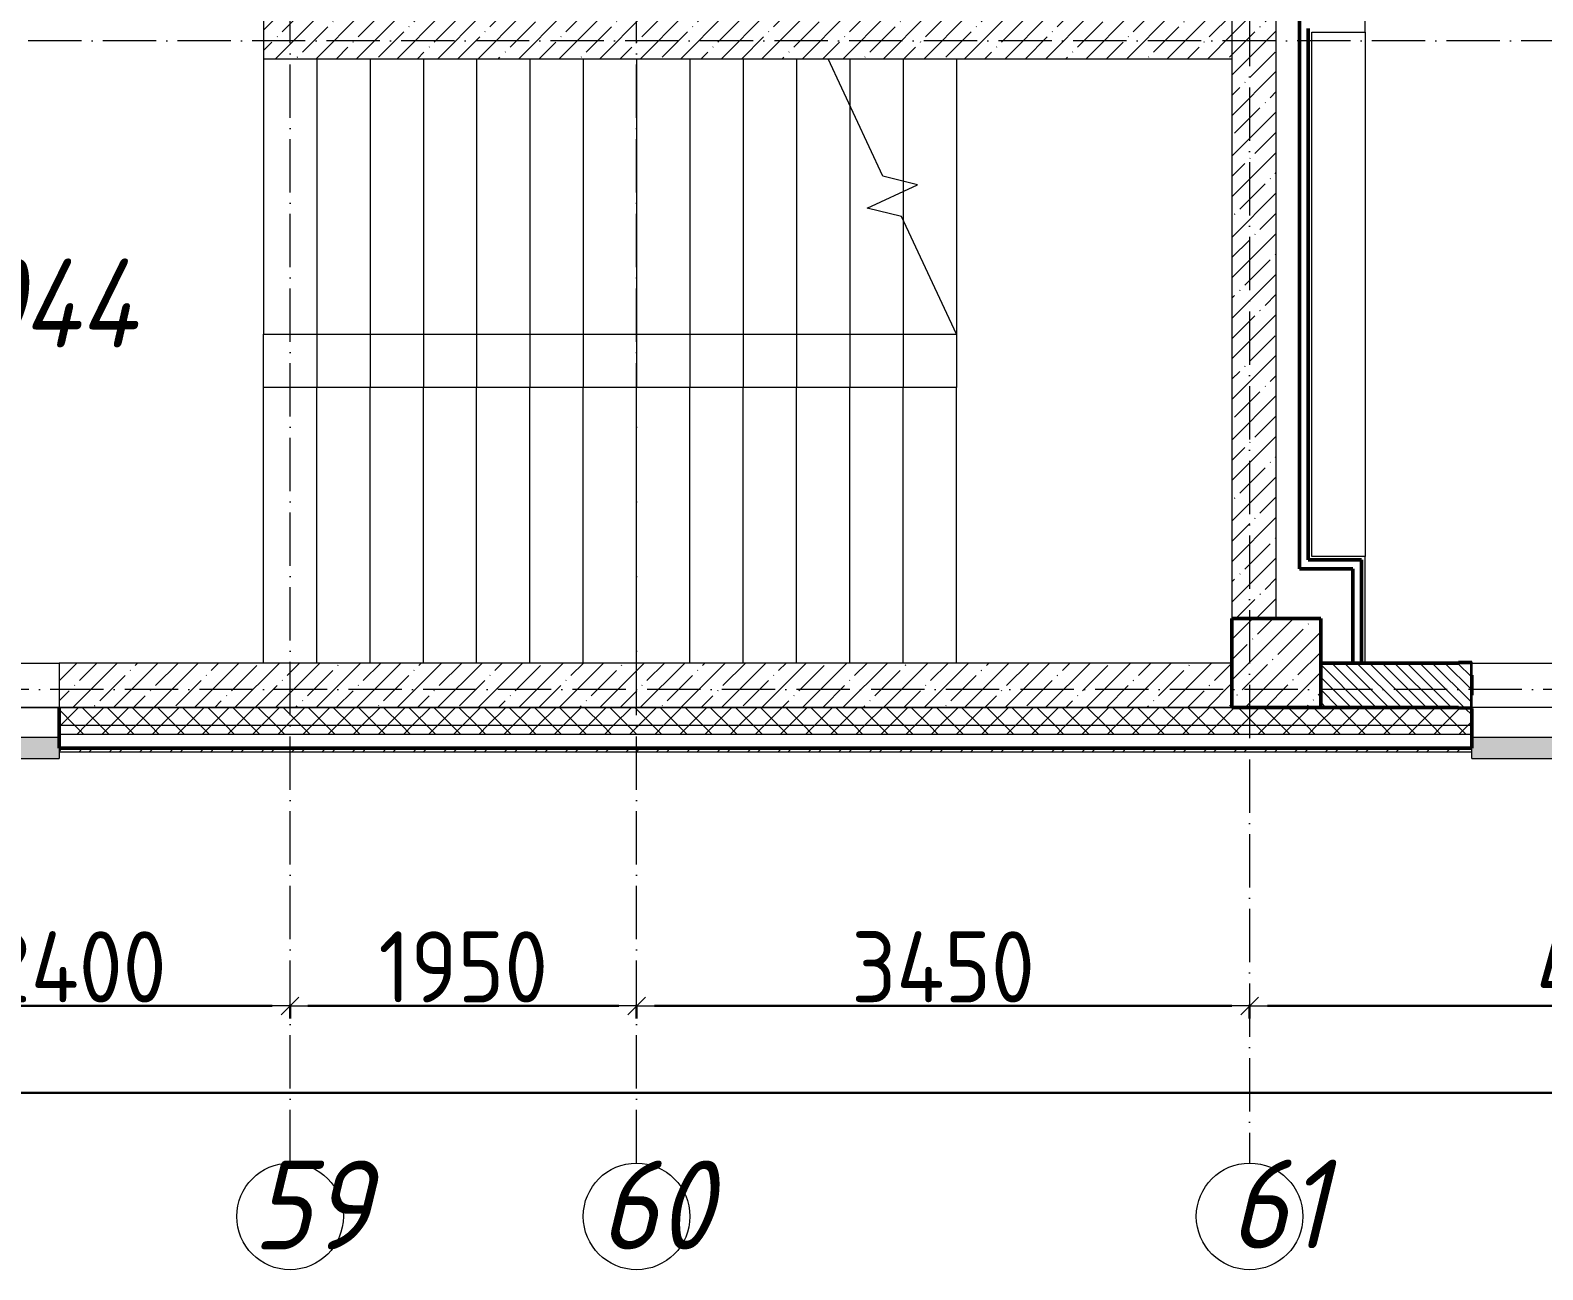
# Model space of a CAD drawing. Header units: millimetres. Extents: x -213536 to 1564669, y -45299 to 942238.
# Drawn here: x 626521 to 635032, y 566461 to 573435 of the extents above; entities that cross this region are included whole.
import ezdxf

# ---------------------------------------------------------------- set-up
doc = ezdxf.new("R2010")
doc.units = ezdxf.units.MM
doc.linetypes.add('50_200_ШТРИХ_1Т_ш5_п1_п1_', pattern=[700, 500, -100, 0, -100])
for name, color, linetype, lineweight in [('3.1) ЖБ окна 1.2 м', 102, 'Continuous', 30), ('A-____-____-DIMS', 7, 'Continuous', 9), ('A-FLOR-____-OTLN', 7, 'Continuous', 9), ('A-GENM-____-MCUT', 7, 'Continuous', 25), ('A-GENM-____-OTLN-1', 7, 'Continuous', 25), ('A-GLAZ-____-OTLN', 7, 'Continuous', 9), ('A-WALL-____-MCUT-1', 7, 'Continuous', 9), ('A-WALL-____-MCUT-2', 7, 'Continuous', 50), ('A-WALL-____-MCUT-3', 7, 'Continuous', 9), ('A-WALL-____-OTLN', 7, 'Continuous', 9), ('A-WALL-____-PATT-1', 7, 'Continuous', 9), ('A-WALL-FNSH-MCUT-1', 7, 'Continuous', 9), ('I-WALL-____-OTLN', 7, 'Continuous', 9), ('S-COLS-____-MCUT', 7, 'Continuous', 50), ('S-COLS-____-OTLN', 7, 'Continuous', 9), ('S-GRID-____-IDEN', 7, 'Continuous', 9), ('S-GRID-____-OTLN-1', 7, '50_200_ШТРИХ_1Т_ш5_п1_п1_', 9), ('S-STRS-____-MBND', 7, 'Continuous', 9), ('S-STRS-____-OTLN-1', 7, 'Continuous', 9), ('Марки помещений', 7, 'Continuous', 9)]:
    doc.layers.add(name, color=color, linetype=linetype, lineweight=lineweight)
doc.layers.add('A-GLAZ-____-OTLN-1', color=7, linetype='Continuous', lineweight=9, true_color=0xc0c0c0)
doc.styles.add('ISOCPEUR_I', font='isocpeui.ttf', dxfattribs={"width": 0.9, "height": 2.5})
doc.styles.add('ISOCPEUR_I_3', font='isocpeui.ttf', dxfattribs={"width": 0.85, "height": 2.2})
doc.styles.add('СПДС', font='isocpeur.ttf', dxfattribs={"width": 0.9})
doc.dimstyles.new('Размера А3', dxfattribs={"dimtxt": 200, "dimasz": 100, "dimexe": 70, "dimexo": 100, "dimgap": 20, "dimtad": 1, "dimdec": 0, "dimrnd": 10, "dimzin": 0, "dimdsep": 46, "dimtxsty": 'СПДС', "dimblk": 'ARROWHEAD_6', "dimcen": 1, "dimclrd": 256, "dimclre": 256, "dimclrt": 256, "dimazin": 0, "dimtfac": 1, "dimtdec": 0, "dimtmove": 2, "dimatfit": 3, "dimfxl": 1, "dimtolj": 1, "dimtzin": 0, "dimarcsym": 0})
pattern_1 = [(45, (544282.64, 571544.04), (-114.04925, 114.04925), []), (45, (544396.69, 571544.04), (-114.04925, 114.04925), [201.612, -40.322, 3.353, -36.97])]
pattern_2 = [(45, (544282.64, 571544.04), (-70.71068, 70.71068), []), (135, (544282.64, 571544.04), (-70.71068, -70.71068), [])]

# ---------------------------------------------------------------- blocks, each defined once
blk = doc.blocks.new('BSC_Колонна _Прямоугольная - 500х500-V136-АР1_План отверстий 2 этажа в осях 1-64_А-ГГ')
at = {"layer": 'S-COLS-____-OTLN'}
h = blk.add_hatch(dxfattribs=at)
h.set_pattern_fill('FP_166', color=256, style=0, pattern_type=2)
h.set_pattern_definition([(45, (-89250, 1668.96), (-114.04925, 114.04925), []), (45, (-89135.95, 1668.96), (-114.04925, 114.04925), [201.613, -40.323, 3.353, -36.97])])
h.paths.add_polyline_path([(-250, -250), (250, -250), (250, 250), (-250, 250)], flags=0)
at = {"layer": 'S-COLS-____-MCUT'}
for p, q in [((250, 250), (-250, 250)), ((-250, 250), (-250, -250)), ((250, -250), (250, 250)), ((-250, -250), (250, -250))]:
    blk.add_line(p, q, dxfattribs=at)
blk = doc.blocks.new('Фахверк_СКБ_Уголок - 250_2700-27497298-АР1_План отверстий 2 этажа в осях 1-64_А-ГГ')
at = {"layer": 'A-GENM-____-MCUT'}
for p, q in [((200, 181), (125, 181)), ((125, 181), (125, 106)), ((131, 106), (131, 175)), ((131, 175), (200, 175)), ((200, 175), (200, 181)), ((125, 106), (131, 106)), ((131, -6), (125, -6)), ((125, -6), (125, -81)), ((125, -81), (200, -81)), ((131, -75), (131, -6)), ((200, -75), (131, -75)), ((200, -81), (200, -75))]:
    blk.add_line(p, q, dxfattribs=at)
blk = doc.blocks.new('Отлив_СКБ - Отлив витража_120_НВФ-31885283-АР1_План отверстий 2 этажа в осях 1-64_А-ГГ')
at = {"layer": 'A-GLAZ-____-OTLN-1'}
for points in [[(0, -2), (1000, -2), (1000, 0), (0, 0)], [(0, -120), (1000, -120), (1000, -2), (0, -2), (0, -85.5)]]:
    blk.add_hatch(color=256, dxfattribs=at).paths.add_polyline_path(points, flags=0)
at = {"layer": 'A-GLAZ-____-OTLN'}
for p, q in [((0, 0), (1000, 0)), ((1000, -2), (0, -2)), ((0, -120), (0, -83)), ((1000, -83), (1000, -120)), ((0, -120), (1000, -120))]:
    blk.add_line(p, q, dxfattribs=at)
blk = doc.blocks.new('Отлив_СКБ - Отлив витража_120_НВФ-V194-АР1_План отверстий 2 этажа в осях 1-64_А-ГГ')
at = {"layer": 'A-GLAZ-____-OTLN-1'}
for points in [[(1800, -2), (1800, 0), (0, 0), (0, -2), (1544.5, -2)], [(1544.5, -120), (1800, -120), (1800, -2), (0, -2), (0, -120)]]:
    blk.add_hatch(color=256, dxfattribs=at).paths.add_polyline_path(points, flags=0)
at = {"layer": 'A-GLAZ-____-OTLN'}
for p, q in [((0, 0), (1800, 0)), ((1800, -2), (0, -2)), ((0, -120), (0, -83)), ((1800, -83), (1800, -120)), ((0, -120), (1800, -120))]:
    blk.add_line(p, q, dxfattribs=at)
blk = doc.blocks.new('Ось сетки - Круг_Ø6_00__ISO-2_5_0_9K_-25732049-АР1_План отверстий 2 этажа в осях 1-64_А-ГГ')
at = {"layer": 'S-GRID-____-IDEN'}
blk.add_circle((0, 0), 3, dxfattribs=at)
blk = doc.blocks.new('ARROWHEAD_6')
at = {"color": 0, "linetype": 'Continuous'}
for p, q in [((0, 0), (-1, 0)), ((-0.5, -0.5), (0.5, 0.5))]:
    blk.add_line(p, q, dxfattribs=at)
blk = doc.blocks.new('*D5619')
at = {"layer": 'A-____-____-DIMS', "lineweight": -2, "transparency": 16777216}
for p, q in [((65708.3, 455423.5), (65708.3, 455347.4)), ((65808.3, 455417.4), (68008.3, 455417.4)), ((68108.3, 455423.5), (68108.3, 455347.4))]:
    blk.add_line(p, q, dxfattribs=at)
at = {"layer": 'Defpoints', "color": 0, "lineweight": 30, "transparency": 16777216}
for p in [(65708.3, 455523.5), (68108.3, 455523.5), (68108.3, 455417.4)]:
    blk.add_point(p, dxfattribs=at)
at = {"layer": 'A-____-____-DIMS', "lineweight": -2, "transparency": 16777216, "xscale": 100, "yscale": 100, "zscale": 100, "rotation": 180}
blk.add_blockref('ARROWHEAD_6', (65708.3, 455417.4), dxfattribs=at)
at = {"layer": 'A-____-____-DIMS', "lineweight": -2, "transparency": 16777216, "xscale": 100, "yscale": 100, "zscale": 100}
blk.add_blockref('ARROWHEAD_6', (68108.3, 455417.4), dxfattribs=at)
at = {"layer": 'A-____-____-DIMS', "transparency": 16777216, "insert": (66908.3, 455637.4), "char_height": 400, "attachment_point": 5, "style": 'СПДС'}
blk.add_mtext('\\A1;2400', dxfattribs=at)
blk = doc.blocks.new('*D5620')
at = {"layer": 'A-____-____-DIMS', "lineweight": -2, "transparency": 16777216}
for p, q in [((68108.3, 455423.5), (68108.3, 455347.4)), ((68208.3, 455417.4), (69958.3, 455417.4)), ((70058.3, 455423.5), (70058.3, 455347.4))]:
    blk.add_line(p, q, dxfattribs=at)
at = {"layer": 'Defpoints', "color": 0, "lineweight": 30, "transparency": 16777216}
for p in [(68108.3, 455523.5), (70058.3, 455523.5), (70058.3, 455417.4)]:
    blk.add_point(p, dxfattribs=at)
at = {"layer": 'A-____-____-DIMS', "lineweight": -2, "transparency": 16777216, "xscale": 100, "yscale": 100, "zscale": 100, "rotation": 180}
blk.add_blockref('ARROWHEAD_6', (68108.3, 455417.4), dxfattribs=at)
at = {"layer": 'A-____-____-DIMS', "lineweight": -2, "transparency": 16777216, "xscale": 100, "yscale": 100, "zscale": 100}
blk.add_blockref('ARROWHEAD_6', (70058.3, 455417.4), dxfattribs=at)
at = {"layer": 'A-____-____-DIMS', "transparency": 16777216, "insert": (69083.3, 455637.4), "char_height": 400, "attachment_point": 5, "style": 'СПДС'}
blk.add_mtext('\\A1;1950', dxfattribs=at)
blk = doc.blocks.new('*D5621')
at = {"layer": 'A-____-____-DIMS', "lineweight": -2, "transparency": 16777216}
for p, q in [((70058.3, 455423.5), (70058.3, 455347.4)), ((70158.3, 455417.4), (73408.3, 455417.4)), ((73508.3, 455423.5), (73508.3, 455347.4))]:
    blk.add_line(p, q, dxfattribs=at)
at = {"layer": 'Defpoints', "color": 0, "lineweight": 30, "transparency": 16777216}
for p in [(70058.3, 455523.5), (73508.3, 455523.5), (73508.3, 455417.4)]:
    blk.add_point(p, dxfattribs=at)
at = {"layer": 'A-____-____-DIMS', "lineweight": -2, "transparency": 16777216, "xscale": 100, "yscale": 100, "zscale": 100, "rotation": 180}
blk.add_blockref('ARROWHEAD_6', (70058.3, 455417.4), dxfattribs=at)
at = {"layer": 'A-____-____-DIMS', "lineweight": -2, "transparency": 16777216, "xscale": 100, "yscale": 100, "zscale": 100}
blk.add_blockref('ARROWHEAD_6', (73508.3, 455417.4), dxfattribs=at)
at = {"layer": 'A-____-____-DIMS', "transparency": 16777216, "insert": (71783.3, 455637.4), "char_height": 400, "attachment_point": 5, "style": 'СПДС'}
blk.add_mtext('\\A1;3450', dxfattribs=at)
blk = doc.blocks.new('*D5622')
at = {"layer": 'A-____-____-DIMS', "lineweight": -2, "transparency": 16777216}
for p, q in [((73508.3, 455423.5), (73508.3, 455347.4)), ((73608.3, 455417.4), (77658.3, 455417.4)), ((77758.3, 455423.5), (77758.3, 455347.4))]:
    blk.add_line(p, q, dxfattribs=at)
at = {"layer": 'Defpoints', "color": 0, "lineweight": 30, "transparency": 16777216}
for p in [(73508.3, 455523.5), (77758.3, 455523.5), (77758.3, 455417.4)]:
    blk.add_point(p, dxfattribs=at)
at = {"layer": 'A-____-____-DIMS', "lineweight": -2, "transparency": 16777216, "xscale": 100, "yscale": 100, "zscale": 100, "rotation": 180}
blk.add_blockref('ARROWHEAD_6', (73508.3, 455417.4), dxfattribs=at)
at = {"layer": 'A-____-____-DIMS', "lineweight": -2, "transparency": 16777216, "xscale": 100, "yscale": 100, "zscale": 100}
blk.add_blockref('ARROWHEAD_6', (77758.3, 455417.4), dxfattribs=at)
at = {"layer": 'A-____-____-DIMS', "transparency": 16777216, "insert": (75633.3, 455637.4), "char_height": 400, "attachment_point": 5, "style": 'СПДС'}
blk.add_mtext('\\A1;4250', dxfattribs=at)
blk = doc.blocks.new('*D5624')
at = {"layer": 'A-____-____-DIMS', "lineweight": -2, "transparency": 16777216}
for p, q in [((-17941.7, 454935.3), (-17941.7, 454859.2)), ((-17841.7, 454929.2), (85458.3, 454929.2)), ((85558.3, 454935.3), (85558.3, 454859.2))]:
    blk.add_line(p, q, dxfattribs=at)
at = {"layer": 'Defpoints', "color": 0, "lineweight": 30, "transparency": 16777216}
for p in [(-17941.7, 455035.3), (85558.3, 455035.3), (85558.3, 454929.2)]:
    blk.add_point(p, dxfattribs=at)
at = {"layer": 'A-____-____-DIMS', "lineweight": -2, "transparency": 16777216, "xscale": 100, "yscale": 100, "zscale": 100, "rotation": 180}
blk.add_blockref('ARROWHEAD_6', (-17941.7, 454929.2), dxfattribs=at)
at = {"layer": 'A-____-____-DIMS', "lineweight": -2, "transparency": 16777216, "xscale": 100, "yscale": 100, "zscale": 100}
blk.add_blockref('ARROWHEAD_6', (85558.3, 454929.2), dxfattribs=at)
at = {"layer": 'A-____-____-DIMS', "transparency": 16777216, "insert": (33808.3, 455149.2), "char_height": 400, "attachment_point": 5, "style": 'СПДС'}
blk.add_mtext('\\A1;103500', dxfattribs=at)
blk = doc.blocks.new('2этаж')
at = {"layer": 'S-GRID-____-OTLN-1', "color": 251, "ltscale": 0.6, "true_color": 0x636466}
for p, q in [((73508.3, 508896.9), (73508.3, 454533.3)), ((68108.3, 454533.3), (68108.3, 465551)), ((70058.3, 454533.3), (70058.3, 465551)), ((88359, 460847), (-20260.4, 460847)), ((88482.7, 457197), (-20260.4, 457197))]:
    blk.add_line(p, q, dxfattribs=at)
at = {"layer": 'S-GRID-____-IDEN', "char_height": 500, "attachment_point": 1, "style": 'ISOCPEUR_I'}
for s, insert, width in [('59', (67898.8, 454547.9), 404.05), ('60', (69848.8, 454547.9), 404.05), ('61', (73393.2, 454553.1), 346.329)]:
    blk.add_mtext(s, dxfattribs=dict(at, insert=insert, width=width))
at = {"layer": 'A-____-____-DIMS'}
for base, p1, p2, picture, middle in [((68108.3, 455417.4), (65708.3, 455523.5), (68108.3, 455523.5), '*D5619', (66908.3, 455637.4)), ((70058.3, 455417.4), (68108.3, 455523.5), (70058.3, 455523.5), '*D5620', (69083.3, 455637.4)), ((73508.3, 455417.4), (70058.3, 455523.5), (73508.3, 455523.5), '*D5621', (71783.3, 455637.4)), ((77758.3, 455417.4), (73508.3, 455523.5), (77758.3, 455523.5), '*D5622', (75633.3, 455637.4)), ((85558.3, 454929.2), (-17941.7, 455035.3), (85558.3, 455035.3), '*D5624', (33808.3, 455149.2))]:
    dim = blk.add_linear_dim(base=base, p1=p1, p2=p2, dimstyle='Размера А3', override={"dimtxt": 400}, dxfattribs=at)
    dim.commit()
    dim.dimension.update_dxf_attribs({"geometry": picture, "text_midpoint": middle})

msp = doc.modelspace()

# ---------------------------------------------------------------- hatches: boundary and pattern name
at = {"layer": 'A-WALL-____-PATT-1'}
h = msp.add_hatch(dxfattribs=at)
h.set_pattern_fill('FP_25', color=256, style=0, pattern_type=2)
h.set_pattern_definition(pattern_1)
h.paths.add_polyline_path([(628082.6, 573275.1), (628082.6, 577625.1), (627832.6, 577625.1), (627832.6, 573275.1)], flags=0)
h = msp.add_hatch(dxfattribs=at)
h.set_pattern_fill('FP_25', color=256, style=0, pattern_type=2)
h.set_pattern_definition(pattern_1)
h.paths.add_polyline_path([(633282.6, 573400.1), (633532.6, 573400.1), (633532.6, 577625.1), (633282.6, 577625.1), (633282.6, 573999.9)], flags=0)
h = msp.add_hatch(dxfattribs=at)
h.set_pattern_fill('FP_25', color=256, style=0, pattern_type=2)
h.set_pattern_definition(pattern_1)
h.paths.add_polyline_path([(633282.6, 573275.1), (633282.6, 573525.1), (628082.6, 573525.1), (628082.6, 573275.1), (632642.2, 573275.1)], flags=0)
h = msp.add_hatch(dxfattribs=at)
h.set_pattern_fill('FP_25', color=256, style=0, pattern_type=2)
h.set_pattern_definition(pattern_1)
h.paths.add_polyline_path([(633532.6, 570125.1), (633532.6, 573400.1), (633282.6, 573400.1), (633282.6, 570125.1), (633525.9, 570125.1)], flags=0)
h = msp.add_hatch(dxfattribs=at)
h.set_pattern_fill('FP_25', color=256, style=0, pattern_type=2)
h.set_pattern_definition(pattern_1)
h.paths.add_polyline_path([(633282.6, 569625.1), (633282.6, 569875.1), (626682.6, 569875.1), (626682.6, 569625.1), (632642.2, 569625.1)], flags=0)
h = msp.add_hatch(dxfattribs=at)
h.set_pattern_fill('FP_6', color=256, style=0, pattern_type=2)
h.set_pattern_definition([(135, (544282.637, 571544.04), (-35.35534, -35.35534), [])])
h.paths.add_polyline_path([(636507.6, 569625.1), (637532.6, 569625.1), (637532.6, 569875.1), (636438.6, 569875.1), (636438.6, 569806.1), (636432.6, 569806.1), (636432.6, 569694.1), (636438.6, 569694.1), (636438.6, 569625.1)], flags=0)
h.paths.add_polyline_path([(634626.6, 569625.1), (634626.6, 569694.1), (634632.6, 569694.1), (634632.6, 569806.1), (634626.6, 569806.1), (634626.6, 569875.1), (633782.6, 569875.1), (633782.6, 569625.1), (634557.6, 569625.1)], flags=0)
h = msp.add_hatch(dxfattribs=at)
h.set_pattern_fill('FP_1', color=256, style=0, pattern_type=2)
h.set_pattern_definition(pattern_2)
h.paths.add_polyline_path([(645532.6, 569525.1), (645532.6, 569625.1), (636507.6, 569625.1), (636507.6, 569619.1), (636432.6, 569619.1), (636432.6, 569525.1), (645032.6, 569525.1)], flags=0)
h.paths.add_polyline_path([(634632.6, 569525.1), (634632.6, 569619.1), (634557.6, 569619.1), (634557.6, 569625.1), (626682.6, 569625.1), (626682.6, 569525.1), (634409.6, 569525.1)], flags=0)
h.paths.add_polyline_path([(625182.6, 569525.1), (625682.6, 569525.1), (625682.6, 569625.1), (624557.6, 569625.1), (624557.6, 569619.1), (624482.6, 569619.1), (624482.6, 569525.1), (624557.6, 569525.1)], flags=0)
h.paths.add_polyline_path([(615282.6, 569525.1), (616682.6, 569525.1), (616682.6, 569625.1), (615357.6, 569625.1), (615357.6, 569619.1), (615282.6, 569619.1)], flags=0)
h.paths.add_polyline_path([(613132.6, 569525.1), (613482.6, 569525.1), (613482.6, 569619.1), (613407.6, 569619.1), (613407.6, 569625.1), (612357.6, 569625.1), (612357.6, 569619.1), (612282.6, 569619.1), (612282.6, 569525.1), (612632.6, 569525.1)], flags=0)
h.paths.add_polyline_path([(610482.3, 569525.1), (610482.3, 569619.1), (610407.6, 569619.1), (610407.6, 569625.1), (609357.6, 569625.1), (609357.6, 569619.1), (609282.6, 569619.1), (609282.6, 569525.1), (609665.1, 569525.1)], flags=0)
h.paths.add_polyline_path([(607482.6, 569525.1), (607482.6, 569619.1), (607407.6, 569619.1), (607407.6, 569625.1), (606357.6, 569625.1), (606357.6, 569619.1), (606282.6, 569619.1), (606282.6, 569525.1), (607013.9, 569525.1)], flags=0)
h.paths.add_polyline_path([(603632.6, 569525.1), (604482.6, 569525.1), (604482.6, 569619.1), (604407.6, 569619.1), (604407.6, 569625.1), (603357.6, 569625.1), (603357.6, 569619.1), (603282.6, 569619.1), (603282.6, 569525.1), (603479, 569525.1)], flags=0)
h.paths.add_polyline_path([(598176.6, 569525.1), (598482.6, 569525.1), (598482.6, 569619.1), (598407.6, 569619.1), (598407.6, 569625.1), (597357.6, 569625.1), (597357.6, 569619.1), (597282.6, 569619.1), (597282.6, 569525.1), (598132.6, 569525.1)], flags=0)
h.paths.add_polyline_path([(594282.6, 569525.1), (595482.6, 569525.1), (595482.6, 569619.1), (595407.6, 569619.1), (595407.6, 569625.1), (594357.6, 569625.1), (594357.6, 569619.1), (594282.6, 569619.1)], flags=0)
h.paths.add_polyline_path([(591990.5, 569525.1), (592482.6, 569525.1), (592482.6, 569619.1), (592407.6, 569619.1), (592407.6, 569625.1), (591357.6, 569625.1), (591357.6, 569619.1), (591282.6, 569619.1), (591282.6, 569525.1), (591357.6, 569525.1)], flags=0)
h.paths.add_polyline_path([(589339.3, 569525.1), (589482.6, 569525.1), (589482.6, 569619.1), (589407.6, 569619.1), (589407.6, 569625.1), (588357.6, 569625.1), (588357.6, 569619.1), (588282.6, 569619.1), (588282.6, 569525.1), (589132.6, 569525.1)], flags=0)
h.paths.add_polyline_path([(586482.6, 569525.1), (586482.6, 569619.1), (586407.6, 569619.1), (586407.6, 569625.1), (585357.6, 569625.1), (585357.6, 569619.1), (585282.6, 569619.1), (585282.6, 569525.1), (586407.6, 569525.1)], flags=0)
h.paths.add_polyline_path([(583482.6, 569525.1), (583482.6, 569619.1), (583407.6, 569619.7), (583407.6, 569625.1), (582082.6, 569625.1), (582082.6, 569525.1), (583476.6, 569525.1)], flags=0)
h.paths.add_polyline_path([(579082.6, 569525.1), (580282.6, 569525.1), (580282.6, 569619.1), (580207.6, 569619.1), (580207.6, 569625.1), (579082.6, 569625.1)], flags=0)
h.paths.add_polyline_path([(577276.6, 569525.1), (577282.6, 569525.1), (577282.6, 569619.1), (577207.6, 569619.1), (577207.6, 569625.1), (576157.6, 569625.1), (576157.6, 569619.1), (576082.6, 569619.1), (576083.3, 569525.1), (577207.6, 569525.1)], flags=0)
h.paths.add_polyline_path([(574207.6, 569525.1), (574282.6, 569525.1), (574282.6, 569619.1), (574207.6, 569619.1), (574207.6, 569625.1), (573082.6, 569625.1), (573082.6, 569525.1), (573582.6, 569525.1)], flags=0)
h.paths.add_polyline_path([(570582.6, 569525.1), (571282.6, 569525.1), (571282.6, 569619.1), (571207.6, 569619.1), (571207.6, 569625.1), (570082.6, 569625.1), (570082.6, 569525.1)], flags=0)
h.paths.add_polyline_path([(568282.6, 569525.1), (568282.6, 569619.1), (568207.6, 569619.1), (568207.6, 569625.1), (567157.6, 569625.1), (567157.6, 569619.1), (567082.6, 569619.1), (567082.6, 569525.1), (567246, 569525.1)], flags=0)
h.paths.add_polyline_path([(565207.6, 569525.1), (565282.6, 569525.1), (565282.6, 569619.1), (565207.6, 569619.1), (565207.6, 569625.1), (564082.6, 569625.1), (564082.6, 569525.1), (564594.8, 569525.1)], flags=0)
h.paths.add_polyline_path([(561082.6, 569525.1), (562282.6, 569525.1), (562282.6, 569619.1), (562207.6, 569619.1), (562207.6, 569625.1), (561082.6, 569625.1)], flags=0)
h.paths.add_polyline_path([(559282.6, 569525.1), (559282.6, 569619.1), (559207.6, 569619.1), (559207.6, 569625.1), (558157.6, 569625.1), (558157.6, 569619.1), (558082.6, 569619.1), (558082.6, 569525.1), (559182.6, 569525.1)], flags=0)
h.paths.add_polyline_path([(557082.6, 569525.1), (557082.6, 569619.1), (557007.6, 569619.1), (557007.6, 569625.1), (551757.6, 569625.1), (551757.6, 569619.1), (551682.6, 569619.1), (551682.6, 569525.1), (556641.2, 569525.1)], flags=0)
h.paths.add_polyline_path([(549582.6, 569525.1), (550682.6, 569525.1), (550682.6, 569619.1), (550607.6, 569619.1), (550607.6, 569625.1), (541832.6, 569625.1), (541832.6, 569525.1), (549571.3, 569525.1)], flags=0)
h = msp.add_hatch(dxfattribs=at)
h.set_pattern_fill('FP_1', color=256, style=0, pattern_type=2)
h.set_pattern_definition(pattern_2)
h.paths.add_polyline_path([(645532.6, 569475.1), (645632.6, 569475.1), (645632.6, 569525.1), (636432.6, 569525.1), (636432.6, 569475.1), (645014.4, 569475.1)], flags=0)
h.paths.add_polyline_path([(633525.9, 569475.1), (634632.6, 569475.1), (634632.6, 569525.1), (626682.6, 569525.1), (626682.6, 569475.1), (632642.2, 569475.1)], flags=0)
h.paths.add_polyline_path([(624482.6, 569475.1), (625682.6, 569475.1), (625682.6, 569525.1), (624482.6, 569525.1)], flags=0)
h.paths.add_polyline_path([(616682.6, 569475.1), (616682.6, 569525.1), (615282.6, 569525.1), (615282.6, 569475.1), (615851.3, 569475.1)], flags=0)
h.paths.add_polyline_path([(613482.6, 569475.1), (613482.6, 569525.1), (612282.6, 569525.1), (612282.6, 569475.1), (613200.1, 569475.1)], flags=0)
h.paths.add_polyline_path([(609665.1, 569475.1), (610482.3, 569475.1), (610482.3, 569525.1), (609282.6, 569525.1), (609282.6, 569475.1)], flags=0)
h.paths.add_polyline_path([(607482.6, 569475.1), (607482.6, 569525.1), (606282.6, 569525.1), (606282.6, 569475.1), (607013.9, 569475.1)], flags=0)
h.paths.add_polyline_path([(604362.7, 569475.1), (604482.6, 569475.1), (604482.6, 569525.1), (603282.6, 569525.1), (603282.6, 569475.1), (603479, 569475.1)], flags=0)
h.paths.add_polyline_path([(598482.6, 569475.1), (598482.6, 569525.1), (597282.6, 569525.1), (597282.6, 569475.1), (598176.6, 569475.1)], flags=0)
h.paths.add_polyline_path([(595482.6, 569475.1), (595482.6, 569525.1), (594282.6, 569525.1), (594282.6, 569475.1), (594641.7, 569475.1)], flags=0)
h.paths.add_polyline_path([(591282.6, 569475.1), (592482.6, 569475.1), (592482.6, 569525.1), (591282.6, 569525.1)], flags=0)
h.paths.add_polyline_path([(589339.3, 569475.1), (589482.6, 569475.1), (589482.6, 569525.1), (588282.6, 569525.1), (588282.6, 569475.1), (588455.6, 569475.1)], flags=0)
h.paths.add_polyline_path([(586482.6, 569475.1), (586482.6, 569525.1), (585282.6, 569525.1), (585282.6, 569475.1), (585804.4, 569475.1)], flags=0)
h.paths.add_polyline_path([(583153.2, 569475.1), (583482.6, 569475.1), (583482.6, 569525.1), (582082.6, 569525.1), (582082.6, 569475.1), (582269.4, 569475.1)], flags=0)
h.paths.add_polyline_path([(580282.6, 569475.1), (580282.6, 569525.1), (579082.6, 569525.1), (579082.6, 569475.1), (579618.2, 569475.1)], flags=0)
h.paths.add_polyline_path([(577282.6, 569475.1), (577282.6, 569525.1), (576082.6, 569525.1), (576083.3, 569475.1)], flags=0)
h.paths.add_polyline_path([(574282.6, 569475.1), (574282.6, 569525.1), (573082.6, 569525.1), (573082.6, 569475.1)], flags=0)
h.paths.add_polyline_path([(570082.6, 569475.1), (571282.6, 569475.1), (571282.6, 569525.1), (570082.6, 569525.1)], flags=0)
h.paths.add_polyline_path([(568282.6, 569475.1), (568282.6, 569525.1), (567082.6, 569525.1), (567082.6, 569475.1), (567246, 569475.1)], flags=0)
h.paths.add_polyline_path([(565282.6, 569475.1), (565282.6, 569525.1), (564082.6, 569525.1), (564082.6, 569475.1), (564594.8, 569475.1)], flags=0)
h.paths.add_polyline_path([(562282.6, 569475.1), (562282.6, 569525.1), (561082.6, 569525.1), (561082.6, 569475.1), (561943.6, 569475.1)], flags=0)
h.paths.add_polyline_path([(559282.6, 569475.1), (559282.6, 569525.1), (558082.6, 569525.1), (558082.6, 569475.1), (558408.7, 569475.1)], flags=0)
h.paths.add_polyline_path([(557082.6, 569475.1), (557082.6, 569525.1), (551682.6, 569525.1), (551682.6, 569475.1), (556641.2, 569475.1)], flags=0)
h.paths.add_polyline_path([(550682.6, 569475.1), (550682.6, 569525.1), (541732.6, 569525.1), (541732.6, 569475.1), (549571.3, 569475.1)], flags=0)
h = msp.add_hatch(dxfattribs=at)
h.set_pattern_fill('FP_3', color=256, style=0, pattern_type=2)
h.set_pattern_definition([(45, (544282.64, 571544.04), (-85.53659, 85.53659), []), (45, (544339.66, 571544.04), (-85.53659, 85.53659), [])])
h.paths.add_polyline_path([(645762.6, 569375.1), (645762.6, 569395.1), (636432.6, 569395.1), (636432.6, 569375.1), (645014.4, 569375.1)], flags=0)
h.paths.add_polyline_path([(634632.6, 569375.1), (634632.6, 569395.1), (626682.6, 569395.1), (626682.6, 569375.1), (634409.6, 569375.1)], flags=0)
h.paths.add_polyline_path([(624482.6, 569375.1), (625682.6, 569375.1), (625682.6, 569395.1), (624482.6, 569395.1)], flags=0)
h.paths.add_polyline_path([(616682.6, 569375.1), (616682.6, 569395.1), (616167.6, 569395.1), (616167.6, 569375.1)], flags=0)

# ---------------------------------------------------------------- linework, layer by layer
at = {"layer": 'A-FLOR-____-OTLN'}
msp.add_line((627832.6, 569875.1), (627832.6, 571725.1), dxfattribs=at)
at = {"layer": 'A-WALL-____-MCUT-1'}
for p, q in [((633532.6, 570125.1), (633532.6, 577625.1)), ((627832.6, 577375.1), (627832.6, 573275.1)), ((633282.6, 574035.1), (633282.6, 570125.1)), ((627832.6, 573275.1), (633282.6, 573275.1)), ((633282.6, 569875.1), (626682.6, 569875.1)), ((626682.6, 569875.1), (626682.6, 569625.1)), ((633282.6, 569625.1), (626682.6, 569625.1)), ((626682.6, 569625.1), (633282.6, 569625.1))]:
    msp.add_line(p, q, dxfattribs=at)
at = {"layer": 'A-WALL-____-MCUT-2'}
for p, q in [((633662.6, 573495.1), (633662.6, 570405.1)), ((633712.6, 570455.1), (633712.6, 573445.1)), ((634012.6, 570455.1), (633712.6, 570455.1)), ((634012.6, 569875.1), (634012.6, 570455.1)), ((633662.6, 570405.1), (633962.6, 570405.1)), ((633962.6, 570405.1), (633962.6, 569875.1)), ((634557.6, 569875.1), (633782.6, 569875.1)), ((633962.6, 569875.1), (634012.6, 569875.1)), ((634632.6, 569694.1), (634632.6, 569806.1)), ((626682.6, 569625.1), (626682.6, 569395.1)), ((633782.6, 569625.1), (634557.6, 569625.1)), ((634632.6, 569395.1), (634632.6, 569619.1)), ((626682.6, 569395.1), (634632.6, 569395.1))]:
    msp.add_line(p, q, dxfattribs=at)
at = {"layer": 'A-WALL-____-MCUT-3'}
for p, q in [((626682.6, 569525.1), (634632.6, 569525.1)), ((626682.6, 569475.1), (634632.6, 569475.1))]:
    msp.add_line(p, q, dxfattribs=at)
at = {"layer": 'A-WALL-____-OTLN'}
for p, q in [((625682.6, 569875.1), (626682.6, 569875.1)), ((634632.6, 569875.1), (636432.6, 569875.1)), ((625682.6, 569625.1), (626682.6, 569625.1)), ((626682.6, 569625.1), (625682.6, 569625.1)), ((636432.6, 569625.1), (634632.6, 569625.1))]:
    msp.add_line(p, q, dxfattribs=at)
at = {"layer": 'A-WALL-FNSH-MCUT-1'}
for p, q in [((634032.6, 573425.1), (634032.6, 574025.1)), ((633732.6, 573425.1), (634032.6, 573425.1)), ((633732.6, 570475.1), (633732.6, 573425.1)), ((634032.6, 570475.1), (633732.6, 570475.1)), ((634032.6, 569875.1), (634032.6, 570475.1)), ((634012.6, 569875.1), (634032.6, 569875.1)), ((634632.6, 569395.1), (626682.6, 569395.1)), ((626682.6, 569395.1), (626682.6, 569375.1)), ((626682.6, 569375.1), (634632.6, 569375.1)), ((634632.6, 569375.1), (634632.6, 569395.1))]:
    msp.add_line(p, q, dxfattribs=at)
at = {"layer": 'I-WALL-____-OTLN'}
for p, q in [((634032.1, 573425.1), (634032.1, 570475.1)), ((634032.6, 573425.1), (634032.6, 570475.1))]:
    msp.add_line(p, q, dxfattribs=at)
at = {"layer": 'S-STRS-____-MBND'}
for p, q in [((631318.4, 572613.4), (631009.9, 573275.1)), ((631512.9, 572566.1), (631318.4, 572613.4)), ((631229.6, 572434), (631512.9, 572566.1)), ((631424.1, 572386.8), (631229.6, 572434)), ((631732.6, 571725.1), (631424.1, 572386.8))]:
    msp.add_line(p, q, dxfattribs=at)
at = {"layer": 'S-STRS-____-OTLN-1'}
for p, q in [((627832.6, 573275.1), (627832.6, 571725.1)), ((627832.6, 573275.1), (627832.6, 571725.1)), ((628132.6, 573275.1), (628132.6, 571725.1)), ((628132.6, 573275.1), (628132.6, 571725.1)), ((628432.6, 573275.1), (628432.6, 571725.1)), ((628432.6, 573275.1), (628432.6, 571725.1)), ((628732.6, 573275.1), (628732.6, 571725.1)), ((628732.6, 573275.1), (628732.6, 571725.1)), ((629032.6, 573275.1), (629032.6, 571725.1)), ((629032.6, 573275.1), (629032.6, 571725.1)), ((629332.6, 573275.1), (629332.6, 571725.1)), ((629332.6, 573275.1), (629332.6, 571725.1)), ((629632.6, 573275.1), (629632.6, 571725.1)), ((629632.6, 573275.1), (629632.6, 571725.1)), ((629932.6, 573275.1), (629932.6, 571725.1)), ((629932.6, 573275.1), (629932.6, 571725.1)), ((630232.6, 573275.1), (630232.6, 571725.1)), ((630232.6, 573275.1), (630232.6, 571725.1)), ((630532.6, 573275.1), (630532.6, 571725.1)), ((630532.6, 573275.1), (630532.6, 571725.1)), ((630832.6, 573275.1), (630832.6, 571725.1)), ((630832.6, 573275.1), (630832.6, 571725.1)), ((631132.6, 573275.1), (631132.6, 573011.8)), ((631132.6, 573275.1), (631132.6, 573011.8)), ((631432.6, 573275.1), (631432.6, 572585.6)), ((631432.6, 573275.1), (631432.6, 572585.6)), ((631732.6, 573275.1), (631732.6, 571425.1)), ((631732.6, 573275.1), (631732.6, 571425.1)), ((631132.6, 573011.8), (631132.6, 571725.1)), ((631132.6, 573011.8), (631132.6, 571725.1)), ((631432.6, 572585.6), (631432.6, 572528.7)), ((631432.6, 572585.6), (631432.6, 572528.7)), ((631432.6, 572528.7), (631432.6, 572368.4)), ((631432.6, 572528.7), (631432.6, 572368.4)), ((631432.6, 572368.4), (631432.6, 571725.1)), ((631432.6, 572368.4), (631432.6, 571725.1)), ((627832.6, 571725.1), (628132.6, 571725.1)), ((628132.6, 571725.1), (628132.6, 571425.1)), ((628132.6, 571725.1), (628132.6, 571425.1)), ((628132.6, 571725.1), (628432.6, 571725.1)), ((628432.6, 571725.1), (628432.6, 571425.1)), ((628432.6, 571725.1), (628432.6, 571425.1)), ((628432.6, 571725.1), (628732.6, 571725.1)), ((628732.6, 571725.1), (628732.6, 571425.1)), ((628732.6, 571725.1), (628732.6, 571425.1)), ((628732.6, 571725.1), (629032.6, 571725.1)), ((629032.6, 571725.1), (629032.6, 571425.1)), ((629032.6, 571725.1), (629032.6, 571425.1)), ((629032.6, 571725.1), (629332.6, 571725.1)), ((629332.6, 571725.1), (629332.6, 571425.1)), ((629332.6, 571725.1), (629332.6, 571425.1)), ((629332.6, 571725.1), (629632.6, 571725.1)), ((629632.6, 571725.1), (629632.6, 571425.1)), ((629632.6, 571725.1), (629632.6, 571425.1)), ((629632.6, 571725.1), (629932.6, 571725.1)), ((629932.6, 571725.1), (629932.6, 571425.1)), ((629932.6, 571725.1), (629932.6, 571425.1)), ((629932.6, 571725.1), (630232.6, 571725.1)), ((630232.6, 571725.1), (630232.6, 571425.1)), ((630232.6, 571725.1), (630232.6, 571425.1)), ((630232.6, 571725.1), (630532.6, 571725.1)), ((630532.6, 571725.1), (630532.6, 571425.1)), ((630532.6, 571725.1), (630532.6, 571425.1)), ((630532.6, 571725.1), (630832.6, 571725.1)), ((630832.6, 571725.1), (630832.6, 571425.1)), ((630832.6, 571725.1), (630832.6, 571425.1)), ((630832.6, 571725.1), (631132.6, 571725.1)), ((631132.6, 571725.1), (631132.6, 571425.1)), ((631132.6, 571725.1), (631132.6, 571425.1)), ((631132.6, 571725.1), (631432.6, 571725.1)), ((631432.6, 571725.1), (631432.6, 571425.1)), ((631432.6, 571725.1), (631432.6, 571425.1)), ((631432.6, 571725.1), (631732.6, 571725.1)), ((627832.6, 569875.1), (627832.6, 571425.1)), ((628132.6, 571425.1), (627832.6, 571425.1)), ((628432.6, 571425.1), (628132.6, 571425.1)), ((628132.6, 569875.1), (628132.6, 571425.1)), ((628132.6, 569875.1), (628132.6, 571425.1)), ((628732.6, 571425.1), (628432.6, 571425.1)), ((628432.6, 569875.1), (628432.6, 571425.1)), ((628432.6, 569875.1), (628432.6, 571425.1)), ((629032.6, 571425.1), (628732.6, 571425.1)), ((628732.6, 569875.1), (628732.6, 571425.1)), ((628732.6, 569875.1), (628732.6, 571425.1)), ((629332.6, 571425.1), (629032.6, 571425.1)), ((629032.6, 569875.1), (629032.6, 571425.1)), ((629032.6, 569875.1), (629032.6, 571425.1)), ((629632.6, 571425.1), (629332.6, 571425.1)), ((629332.6, 569875.1), (629332.6, 571425.1)), ((629332.6, 569875.1), (629332.6, 571425.1)), ((629932.6, 571425.1), (629632.6, 571425.1)), ((629632.6, 569875.1), (629632.6, 571425.1)), ((629632.6, 569875.1), (629632.6, 571425.1)), ((630232.6, 571425.1), (629932.6, 571425.1)), ((629932.6, 569875.1), (629932.6, 571425.1)), ((629932.6, 569875.1), (629932.6, 571425.1)), ((630532.6, 571425.1), (630232.6, 571425.1)), ((630232.6, 569875.1), (630232.6, 571425.1)), ((630232.6, 569875.1), (630232.6, 571425.1)), ((630832.6, 571425.1), (630532.6, 571425.1)), ((630532.6, 569875.1), (630532.6, 571425.1)), ((630532.6, 569875.1), (630532.6, 571425.1)), ((631132.6, 571425.1), (630832.6, 571425.1)), ((630832.6, 569875.1), (630832.6, 571425.1)), ((630832.6, 569875.1), (630832.6, 571425.1)), ((631432.6, 571425.1), (631132.6, 571425.1)), ((631132.6, 569875.1), (631132.6, 571425.1)), ((631132.6, 569875.1), (631132.6, 571425.1)), ((631732.6, 571425.1), (631432.6, 571425.1)), ((631432.6, 569875.1), (631432.6, 571425.1)), ((631432.6, 569875.1), (631432.6, 571425.1)), ((631732.6, 569875.1), (631732.6, 571425.1)), ((631732.6, 569875.1), (631732.6, 571425.1))]:
    msp.add_line(p, q, dxfattribs=at)

# ---------------------------------------------------------------- block references
at = {"layer": '3.1) ЖБ окна 1.2 м'}
msp.add_blockref('2этаж', (559874.3, 112528.1), dxfattribs=at)
at = {"layer": 'A-GENM-____-OTLN-1', "rotation": 180}
msp.add_blockref('Фахверк_СКБ_Уголок - 250_2700-27497298-АР1_План отверстий 2 этажа в осях 1-64_А-ГГ', (634757.6, 569800.1), dxfattribs=at)
at = {"layer": 'A-GLAZ-____-OTLN'}
for name, p in [('Отлив_СКБ - Отлив витража_120_НВФ-31885283-АР1_План отверстий 2 этажа в осях 1-64_А-ГГ', (625682.6, 569458.1)), ('Отлив_СКБ - Отлив витража_120_НВФ-V194-АР1_План отверстий 2 этажа в осях 1-64_А-ГГ', (634632.6, 569458.1))]:
    msp.add_blockref(name, p, dxfattribs=at)
at = {"layer": 'S-COLS-____-OTLN'}
msp.add_blockref('BSC_Колонна _Прямоугольная - 500х500-V136-АР1_План отверстий 2 этажа в осях 1-64_А-ГГ', (633532.6, 569875.1), dxfattribs=at)
at = {"layer": 'S-GRID-____-IDEN', "xscale": 99.99999999999993, "yscale": 99.99999999999993, "zscale": 99.99999999999993}
for p in [(627982.6, 566761.4), (629932.6, 566761.4)]:
    msp.add_blockref('Ось сетки - Круг_Ø6_00__ISO-2_5_0_9K_-25732049-АР1_План отверстий 2 этажа в осях 1-64_А-ГГ', p, dxfattribs=at)
at = {"layer": 'S-GRID-____-IDEN', "xscale": 99.99999999999993, "yscale": 99.99999999999993, "zscale": 99.99999999999993, "rotation": 180}
msp.add_blockref('Ось сетки - Круг_Ø6_00__ISO-2_5_0_9K_-25732049-АР1_План отверстий 2 этажа в осях 1-64_А-ГГ', (633382.6, 566761.4), dxfattribs=at)

# ---------------------------------------------------------------- texts
at = {"layer": 'Марки помещений', "insert": (625768.3, 572149.8), "char_height": 500, "width": 849.789, "attachment_point": 1, "style": 'ISOCPEUR_I_3'}
msp.add_mtext('2.044', dxfattribs=at)

doc.saveas('drawing.dxf')
